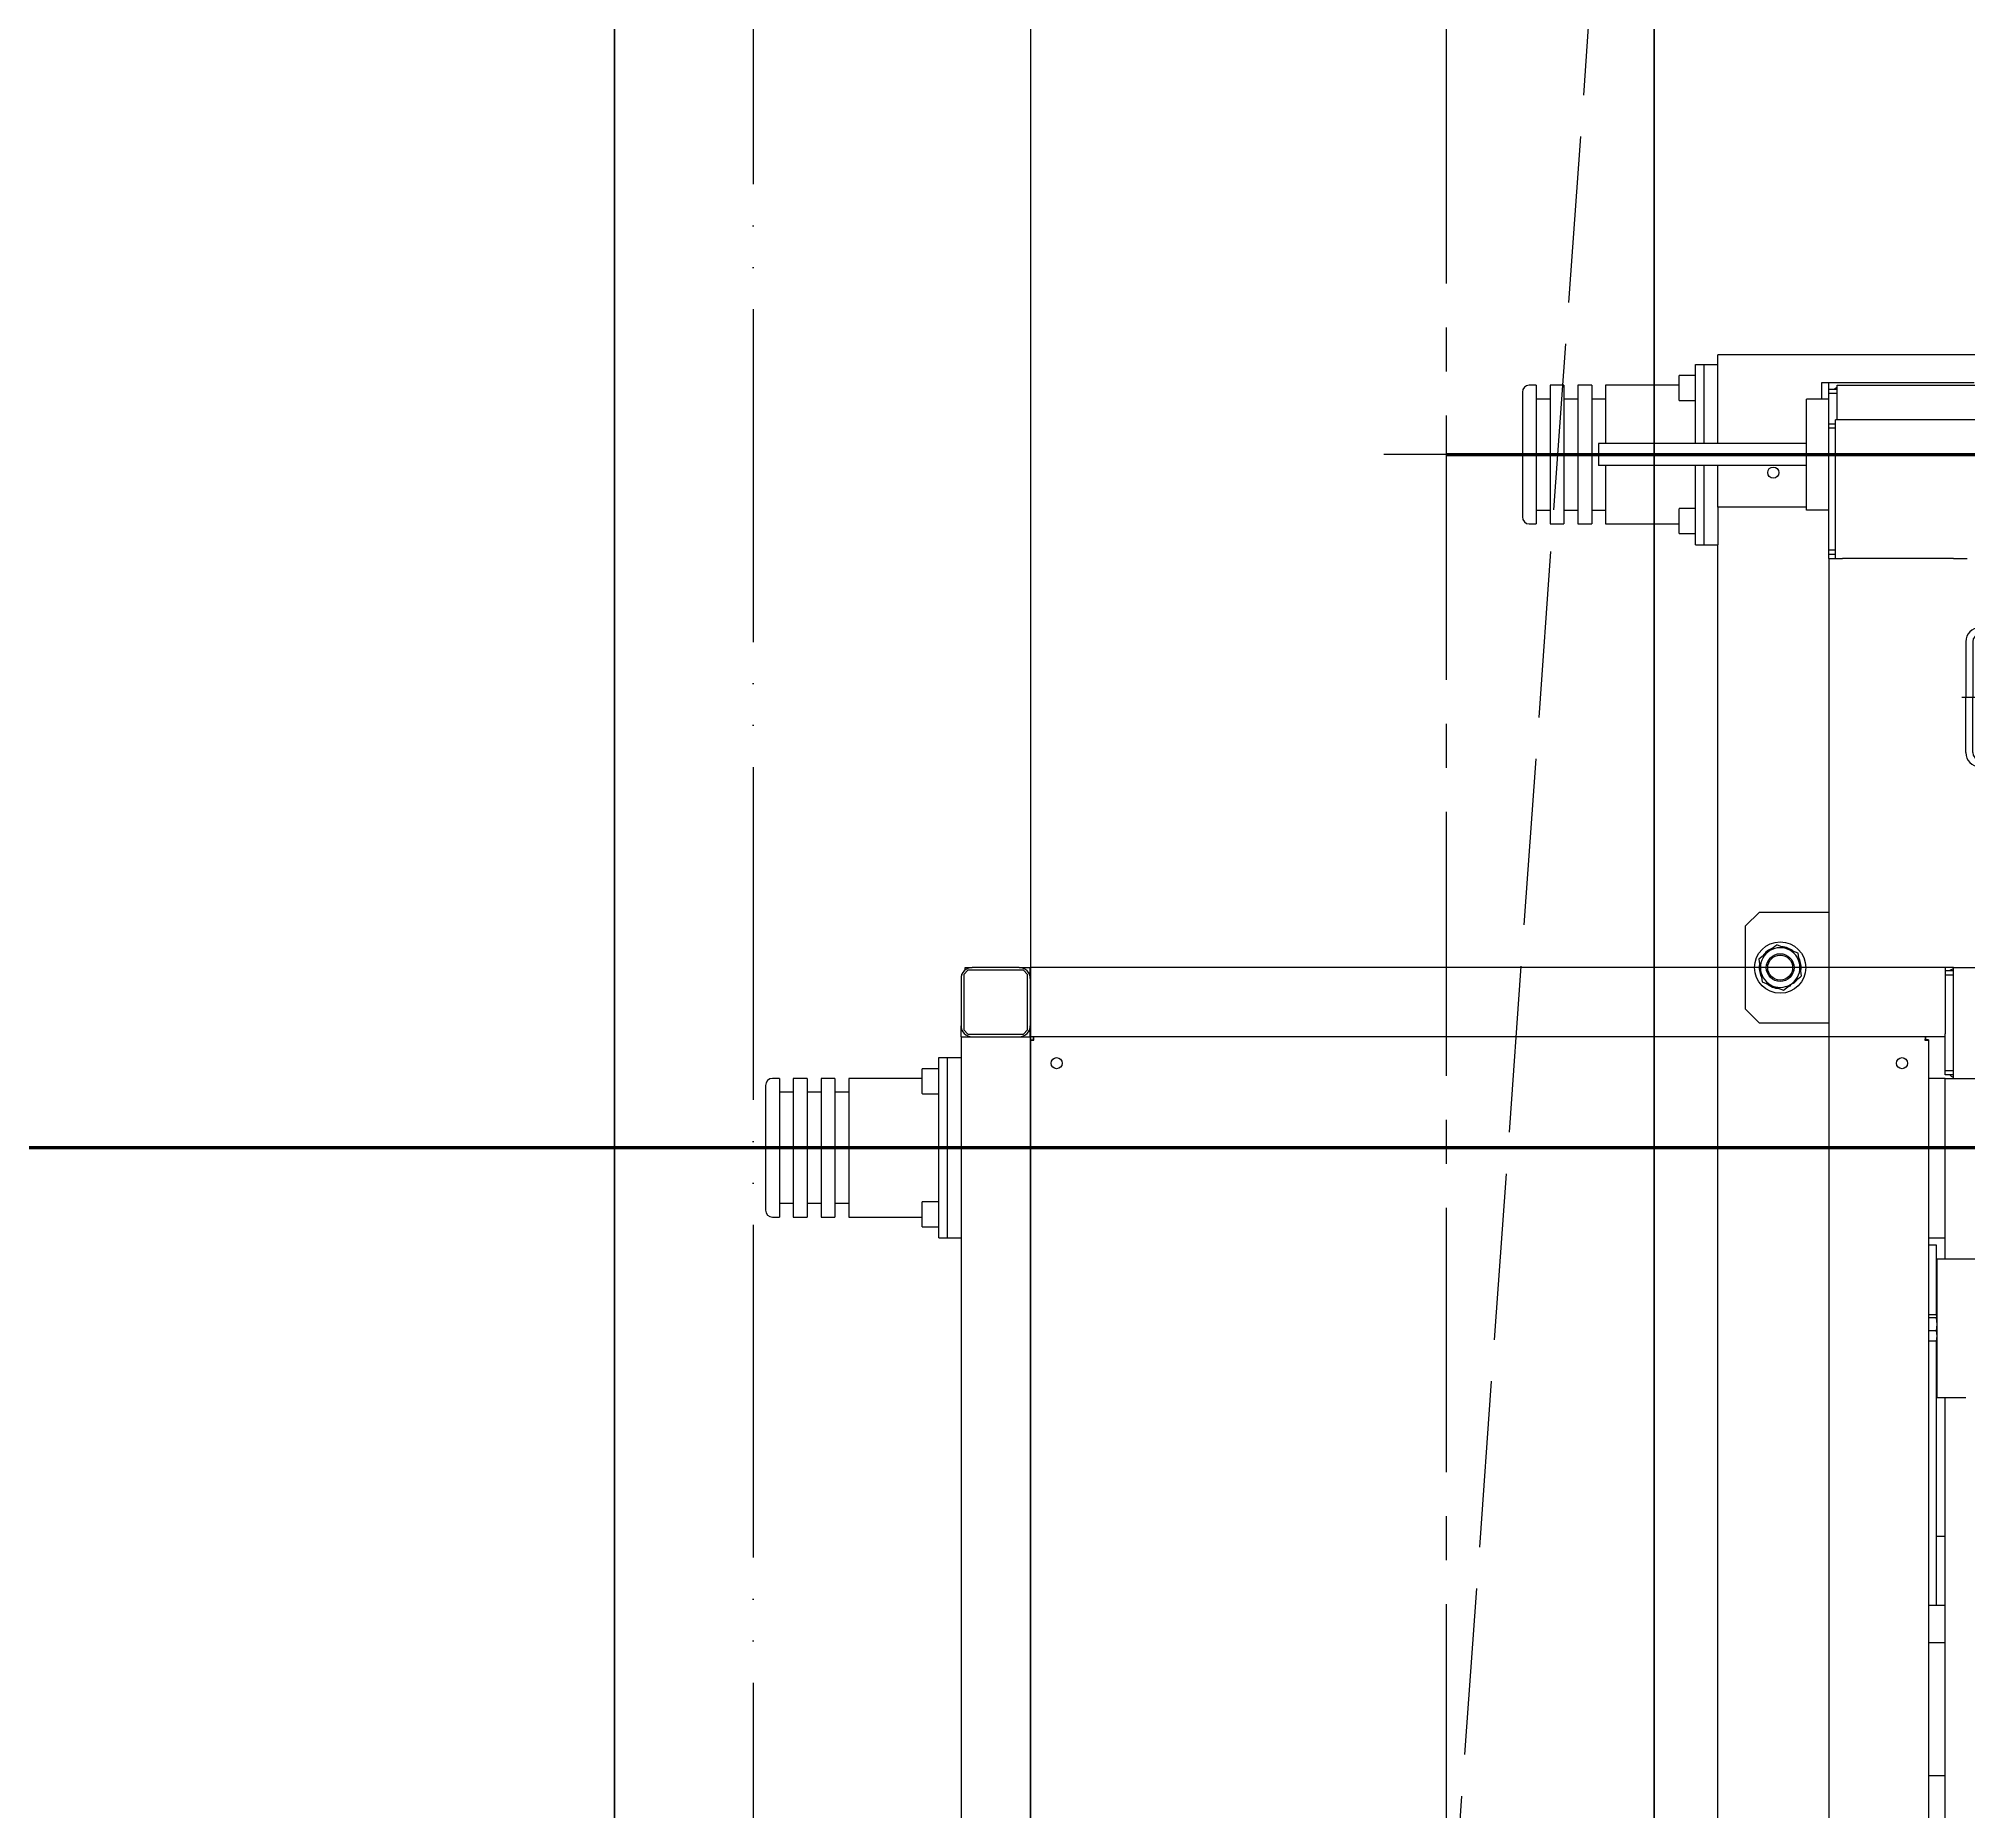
# Model space of a CAD drawing. Header units: millimetres. Extents: x 163705 to 1616509, y 81827 to 302547.
# Drawn here: x 213412 to 214803, y 146683 to 147960 of the extents above; entities that cross this region are included whole.
import ezdxf

# ---------------------------------------------------------------- set-up
doc = ezdxf.new("R2010")
doc.units = ezdxf.units.MM
doc.header["$LTSCALE"] = 10
for name, pattern in [('ACAD_ISO02W100', [15, 12, -3]), ('ACAD_ISO05W100', [33, 24, -3, 0, -3, 0, -3]), ('CENTER2', [28.575, 19.05, -3.175, 3.175, -3.175])]:
    doc.linetypes.add(name, pattern=pattern)
for name, color, linetype, lineweight in [('1-中心线', 1, 'CENTER2', 0), ('1-双点线', 8, 'ACAD_ISO05W100', 0), ('1-建筑轮廓', 7, 'Continuous', 20), ('1-护栏', 4, 'Continuous', 18), ('1-虚线', 8, 'ACAD_ISO02W100', 0), ('1-设备轮廓', 2, 'Continuous', 18)]:
    doc.layers.add(name, color=color, linetype=linetype, lineweight=lineweight)
doc.styles.get("Standard").update_dxf_attribs({"font": 'arial.ttf'})

# ---------------------------------------------------------------- blocks, each defined once
blk = doc.blocks.new('G$C5C029050')
at = {"layer": '1-双点线'}
blk.add_line((32218.6, 77039.4), (32218.6, 45039.4), dxfattribs=at)
blk = doc.blocks.new('G$CCFF6A2D1')
for p, q in [((53, 103), (13, 103)), ((53, 98), (13, 98)), ((53, 0), (53, 106)), ((53, 103), (93, 103)), ((53, 98), (93, 98)), ((3, 93), (3, 53)), ((8, 93), (8, 53)), ((98, 93), (98, 53)), ((103, 93), (103, 53)), ((0, 53), (106, 53)), ((3, 13), (3, 53)), ((8, 13), (8, 53)), ((98, 13), (98, 53)), ((103, 13), (103, 53)), ((53, 8), (13, 8)), ((53, 3), (13, 3)), ((53, 8), (93, 8)), ((53, 3), (93, 3))]:
    blk.add_line(p, q)
for centre, radius, start, end in [((13, 93), 10, 90, 180), ((13, 93), 5, 90, 180), ((93, 93), 10, 0, 90), ((93, 93), 5, 0, 90), ((13, 13), 10, 180, 270), ((13, 13), 5, 180, 270), ((93, 13), 5, 270, 0), ((93, 13), 10, 270, 0)]:
    blk.add_arc(centre, radius, start, end)
blk.add_text('HC_SUPERPART', height=0.001).set_placement((53, 53))
blk = doc.blocks.new('G$CB724F952')
blk.add_blockref('G$CCFF6A2D1', (0, 1650))
blk = doc.blocks.new('G$C3B61D3F5')
for p, q in [((211, 1325), (211.6, 1325)), ((211, 1322), (211, 1288)), ((216, 1328), (213, 1325)), ((213, 1325), (213, 1285)), ((214, 1328.2), (214, 1330)), ((214, 1330), (219, 1330)), ((256, 1328), (216, 1328)), ((253, 1330), (219, 1330)), ((253, 1330), (261, 1330)), ((259, 1325), (256, 1328)), ((259, 1285), (259, 1325)), ((260.4, 1325), (261, 1325)), ((921, 1330), (261, 1330)), ((261, 1322), (261, 1330)), ((261, 1322), (261, 1288)), ((927, 1330), (921, 1330)), ((921, 1330), (921, 1322)), ((927, 1327.5), (921, 1327.5)), ((927, 1324.5), (921, 1324.5)), ((921, 1322), (921, 1288)), ((927, 1330), (1201, 1330)), ((927, 1320), (927, 1330)), ((927, 1260), (927, 1320)), ((211, 1280), (211, 1288)), ((211, 1280), (211, 120)), ((211, 1280), (219, 1280)), ((213, 1285), (216, 1282)), ((216, 1282), (256, 1282)), ((219, 1280), (253, 1280)), ((253, 1280), (261, 1280)), ((256, 1282), (259, 1285)), ((261, 1280), (261, 1288)), ((263.2, 1280), (261, 1280)), ((261, 1280), (261, 1277.8)), ((263.2, 1280), (263.2, 1278.5)), ((906.8, 1280), (263.2, 1280)), ((906.8, 1280), (906.8, 1278.5)), ((921, 1280), (906.8, 1280)), ((921, 1288), (921, 1282.2)), ((921, 1255.5), (921, 1282.2)), ((261, 1277.8), (261, 124.2)), ((261, 1277.8), (262.5, 1277.8)), ((909, 1277.8), (907.5, 1277.8)), ((909, 1277.8), (909, 284.5)), ((183, 1245.5), (183, 1256.9)), ((195, 1257), (183.1, 1257)), ((195, 1135), (195, 1265)), ((195, 1265), (201, 1265)), ((201, 1265), (201, 1135)), ((201, 1265), (211, 1265)), ((927, 1255.5), (921, 1255.5)), ((921, 1252.5), (921, 1255.5)), ((927, 1252.5), (921, 1252.5)), ((927, 1250), (927, 1260)), ((70, 1245), (70, 1200)), ((80, 1250), (75, 1250)), ((80, 1250), (80, 1200)), ((90, 1240), (80, 1240)), ((100, 1250), (90, 1250)), ((90, 1250), (90, 1200)), ((100, 1250), (100, 1200)), ((110, 1240), (100, 1240)), ((120, 1250), (110, 1250)), ((110, 1250), (110, 1200)), ((120, 1250), (120, 1200)), ((130, 1240), (120, 1240)), ((183, 1250), (130, 1250)), ((130, 1250), (130, 1200)), ((183, 1239.1), (183, 1245.5)), ((183.1, 1239), (195, 1239)), ((921, 1250), (909, 1250)), ((921, 1120), (921, 1250)), ((921, 1250), (931, 1250)), ((931, 1250), (991, 1250)), ((70, 1200), (70, 1155)), ((80, 1200), (80, 1150)), ((90, 1200), (90, 1150)), ((100, 1200), (100, 1150)), ((110, 1200), (110, 1150)), ((120, 1200), (120, 1150)), ((130, 1200), (130, 1150)), ((80, 1160), (90, 1160)), ((100, 1160), (110, 1160)), ((120, 1160), (130, 1160)), ((183, 1150.9), (183, 1160.9)), ((195, 1161), (183.1, 1161)), ((75, 1150), (80, 1150)), ((90, 1150), (100, 1150)), ((110, 1150), (120, 1150)), ((130, 1150), (183, 1150)), ((183, 1143.1), (183, 1150.9)), ((183.1, 1143), (195, 1143)), ((195, 1135), (201, 1135)), ((201, 1135), (211, 1135)), ((909, 1135), (921, 1135)), ((909, 1130), (913.2, 1130)), ((913.2, 1130), (914.5, 1130)), ((914.5, 1130), (914.5, 1079.4)), ((915, 1120), (915, 1020)), ((915, 1120), (922, 1120)), ((922, 1120), (1000, 1120)), ((914.5, 1085), (915, 1085)), ((914.6, 1079.4), (909, 1079.4)), ((914.6, 1077.4), (909, 1077.4)), ((914.6, 1079.4), (914.9, 1078.8)), ((914.6, 1077.4), (915, 1072.6)), ((915, 1072.6), (914.6, 1067.9)), ((915, 1078.6), (914.9, 1078.8)), ((914.6, 1067.9), (909, 1067.9)), ((914.6, 1060.6), (909, 1060.6)), ((914.5, 1060.6), (914.5, 870)), ((914.6, 1067.9), (915, 1064.2)), ((915, 1064.2), (914.6, 1060.6)), ((914.9, 1061.2), (915, 1061.4)), ((915, 1020), (922, 1020)), ((921, 380), (921, 1020)), ((922, 1020), (936, 1020)), ((914.5, 920), (921, 920)), ((909, 870), (913.2, 870)), ((913.2, 870), (914.5, 870)), ((914.5, 870), (921, 870)), ((921, 843), (909, 843)), ((921, 747), (909, 747))]:
    blk.add_line(p, q)
at = {"flags": 128}
for points in [[(927, 1329.2), (925.4, 1328.3), (924.4, 1327.5)], [(924.4, 1252.5), (925.4, 1251.7), (927, 1250.8)]]:
    blk.add_lwpolyline(points, dxfattribs=at)
for centre in [(280, 1261), (890, 1261)]:
    blk.add_circle(centre, 4)
for centre, radius, start, end in [((219, 1322), 8, 90, 180), ((253, 1322), 8, 0, 90), ((219, 1288), 8, 180, 270), ((253, 1288), 8, 270, 0), ((183.1, 1256.9), 0.1, 90, 180), ((75, 1245), 5, 90, 180), ((183.1, 1239.1), 0.1, 180, 270), ((75, 1155), 5, 180, 270), ((183.1, 1160.9), 0.1, 90, 180), ((183.1, 1143.1), 0.1, 180, 270)]:
    blk.add_arc(centre, radius, start, end)
for points in [[(263.5, 1277.5), (263.5, 1277.8), (263.4, 1278.5), (263.4, 1279.3), (263.3, 1279.9), (263.2, 1280), (263.2, 1280)], [(906.8, 1280), (906.8, 1280), (906.7, 1279.9), (906.6, 1279.3), (906.6, 1278.5), (906.5, 1277.8), (906.5, 1277.5)], [(261, 1277.8), (261, 1277.8), (261.1, 1277.7), (261.7, 1277.6), (262.5, 1277.6), (263.2, 1277.5), (263.5, 1277.5)], [(262.5, 1277.8), (262.5, 1277.8), (262.5, 1277.7), (262.8, 1277.6), (263.1, 1277.6), (263.4, 1277.5), (263.5, 1277.5)], [(263.5, 1277.5), (263.5, 1277.6), (263.4, 1277.9), (263.4, 1278.2), (263.3, 1278.5), (263.2, 1278.5), (263.2, 1278.5)], [(906.8, 1278.5), (906.8, 1278.5), (906.7, 1278.5), (906.6, 1278.2), (906.6, 1277.9), (906.5, 1277.6), (906.5, 1277.5)], [(906.5, 1277.5), (906.8, 1277.5), (907.5, 1277.6), (908.3, 1277.6), (908.9, 1277.7), (909, 1277.8), (909, 1277.8)], [(906.5, 1277.5), (906.6, 1277.5), (906.9, 1277.6), (907.2, 1277.6), (907.5, 1277.7), (907.5, 1277.8), (907.5, 1277.8)]]:
    blk.add_open_spline(points, degree=3)
for points, knots in [([(915, 1078.4), (915, 1078.1), (914.9, 1077.8), (914.7, 1077.4), (914.6, 1077.4)], [0, 0, 0, 0, 0.776967, 1, 1, 1, 1]), ([(914.6, 1060.6), (914.7, 1060.6), (914.8, 1060.9), (914.9, 1061.1), (914.9, 1061.2)], [0, 0, 0, 0, 0.351615, 1, 1, 1, 1])]:
    blk.add_open_spline(points, degree=3, knots=knots)
at = {"layer": '1-中心线'}
blk.add_line((265, 1200), (0, 1200), dxfattribs=at)
blk = doc.blocks.new('A$C2f6614b9')
at = {"layer": '1-设备轮廓', "lineweight": 50, "ltscale": 5}
blk.add_line((16925, 4550), (1300, 4550), dxfattribs=at)
at = {"layer": '1-设备轮廓'}
for name, p in [('G$CB724F952', (14672, 3172)), ('G$C3B61D3F5', (13739, 3350))]:
    blk.add_blockref(name, p, dxfattribs=at)
blk = doc.blocks.new('G$CE9C43516')
for p, q in [((1338, 2352), (241, 2352)), ((241, 2349), (241, 2352)), ((213, 2325.5), (213, 2336.9)), ((225, 2337), (213.1, 2337)), ((225, 2345), (231, 2345)), ((225, 2288), (225, 2345)), ((231, 2345), (231, 2288)), ((231, 2345), (241, 2345)), ((241, 2288), (241, 2349)), ((100, 2325), (100, 2280)), ((110, 2330), (105, 2330)), ((110, 2330), (110, 2280)), ((130, 2330), (120, 2330)), ((120, 2330), (120, 2280)), ((130, 2330), (130, 2280)), ((150, 2330), (140, 2330)), ((140, 2330), (140, 2280)), ((150, 2330), (150, 2280)), ((213, 2330), (160, 2330)), ((160, 2330), (160, 2288)), ((213, 2319.1), (213, 2325.5)), ((316, 2332), (426, 2332)), ((316, 2320), (316, 2332)), ((321, 2327), (321, 2332)), ((327, 2327), (321, 2327)), ((321, 2324), (321, 2327)), ((327, 2324), (321, 2324)), ((321, 2302), (321, 2324)), ((327, 2330), (1338, 2330)), ((327, 2318), (327, 2330)), ((120, 2320), (110, 2320)), ((140, 2320), (130, 2320)), ((160, 2320), (150, 2320)), ((213.1, 2319), (225, 2319)), ((321, 2320), (305, 2320)), ((305, 2240), (305, 2320)), ((327, 2305), (327, 2318)), ((326, 2302), (321, 2302)), ((321, 2299), (321, 2302)), ((326, 2299), (321, 2299)), ((321, 2211), (321, 2299)), ((1338, 2305), (326, 2305)), ((326, 2295), (326, 2305)), ((326, 2215), (326, 2295)), ((155, 2288), (155, 2272)), ((189.6, 2288), (155, 2288)), ((305, 2288), (189.6, 2288)), ((325, 2280), (0, 2280)), ((100, 2280), (100, 2235)), ((110, 2280), (110, 2230)), ((120, 2280), (120, 2230)), ((130, 2280), (130, 2230)), ((140, 2280), (140, 2230)), ((150, 2280), (150, 2230)), ((189.6, 2272), (155, 2272)), ((160, 2272), (160, 2230)), ((305, 2272), (189.6, 2272)), ((225, 2215), (225, 2272)), ((231, 2272), (231, 2215)), ((241, 2242), (241, 2272)), ((110, 2240), (120, 2240)), ((130, 2240), (140, 2240)), ((150, 2240), (160, 2240)), ((213, 2230.9), (213, 2240.9)), ((225, 2241), (213.1, 2241)), ((305, 2242), (241, 2242)), ((241, 2242), (241, 2215)), ((321, 2240), (305, 2240)), ((105, 2230), (110, 2230)), ((120, 2230), (130, 2230)), ((140, 2230), (150, 2230)), ((160, 2230), (213, 2230)), ((213, 2223.1), (213, 2230.9)), ((213.1, 2223), (225, 2223)), ((225, 2215), (231, 2215)), ((231, 2215), (241, 2215)), ((241, 345), (241, 2215)), ((326, 2211), (321, 2211)), ((321, 2208), (321, 2211)), ((326, 2205), (326, 2215)), ((326, 2208), (321, 2208)), ((321, 2205), (321, 2208)), ((321, 2205), (321, 355)), ((321, 2205), (331, 2205)), ((411, 2205), (331, 2205)), ((411, 2205), (421, 2205)), ((261, 1940), (271, 1950)), ((271, 1950), (321, 1950)), ((261, 1880), (261, 1940)), ((277.1, 1921.2), (270.7, 1916)), ((291.2, 1923.3), (283.5, 1926.3)), ((298.9, 1920.3), (291.2, 1923.3)), ((300.1, 1912.1), (298.9, 1920.3)), ((270.7, 1916), (271.9, 1907.9)), ((271.9, 1907.9), (273.1, 1899.7)), ((301.3, 1904), (300.1, 1912.1)), ((273.1, 1899.7), (280.8, 1896.7)), ((280.8, 1896.7), (288.5, 1893.7)), ((288.5, 1893.7), (294.9, 1898.8)), ((291.6, 1896), (293.7, 1897)), ((293.7, 1897), (293.3, 1897.6)), ((295.2, 1899.1), (295.7, 1898.5)), ((271, 1870), (261, 1880)), ((321, 1870), (271, 1870))]:
    blk.add_line(p, q)
at = {"flags": 128}
for points in [[(327, 2328.4), (325.3, 2327.2), (325.1, 2327)], [(295.7, 1898.5), (297.3, 1900.1), (298.7, 1901.9)]]:
    blk.add_lwpolyline(points, dxfattribs=at)
for centre, radius in [((281, 2267), 4), ((286, 1910), 18.5), ((286, 1910), 10), ((286, 1910), 9)]:
    blk.add_circle(centre, radius)
for centre, radius, start, end in [((213.1, 2336.9), 0.1, 90, 180), ((105, 2325), 5, 90, 180), ((213.1, 2319.1), 0.1, 180, 270), ((213.1, 2240.9), 0.1, 90, 180), ((105, 2235), 5, 180, 270), ((213.1, 2223.1), 0.1, 180, 270), ((286, 1910), 14.3, 128.5631, 188.5631), ((286, 1910), 15.1, 111.1575, 146.0411), ((286, 1910), 14.3, 68.5631, 128.5631), ((286, 1910), 15.1, 51.0935, 85.9542), ((286, 1910), 14.3, 8.5631, 68.5631), ((286, 1910), 15.1, 171.5318, 205.4016), ((286, 1910), 14.3, 188.5631, 248.5631), ((286, 1910), 14.3, 308.5631, 8.5631), ((286, 1910), 15.1, 351.7199, 25.6004), ((286, 1910), 15.1, 229.7947, 266.6079), ((286, 1910), 14.3, 248.5631, 308.5631)]:
    blk.add_arc(centre, radius, start, end)
for points, knots in [([(283.5, 1926.3), (283.1, 1925.9), (280.9, 1924.2), (278.8, 1922.5), (277.1, 1921.2)], [0, 0, 0, 0, 0.225037, 1, 1, 1, 1]), ([(294.9, 1898.8), (296.6, 1900.2), (298.7, 1901.9), (300.9, 1903.6), (301.3, 1904)], [0, 0, 0, 0, 0.774963, 1, 1, 1, 1])]:
    blk.add_open_spline(points, degree=3, knots=knots)
blk = doc.blocks.new('A$C7121566b')
blk.add_lwpolyline([(4649.7, 2600.1), (6924.7, 2600.1), (6924.7, 9600.1), (4649.7, 9600.1)], close=True)
at = {"layer": '1-中心线'}
blk.add_line((4499.7, 11700.2), (4499.7, 0), dxfattribs=at)
at = {"layer": '1-护栏'}
blk.add_lwpolyline([(10999.7, 10050.1), (4199.7, 10050.1), (4199.7, 2150.1), (10999.7, 2150.1)], dxfattribs=at)
at = {"layer": '1-设备轮廓', "lineweight": 50, "ltscale": 5}
blk.add_lwpolyline([(4499.7, 7100.1), (47799.6, 7100.1)], dxfattribs=at)
at = {"layer": '1-设备轮廓'}
blk.add_blockref('G$CE9C43516', (4454.7, 4820.1), dxfattribs=at)

msp = doc.modelspace()

# ---------------------------------------------------------------- linework, layer by layer
msp.add_lwpolyline([(213827.833, 142459.632), (213827.833, 150859.632), (217527.839, 150859.632), (217527.839, 142459.632)], close=True)
at = {"layer": '1-中心线'}
msp.add_line((214427.833, 152259.738), (214427.833, 141059.499), dxfattribs=at)
at = {"layer": '1-虚线'}
msp.add_lwpolyline([(214184.195, 143131.184), (214632.699, 149393.321), (216880.495, 150448.624)], dxfattribs=at)

# ---------------------------------------------------------------- block references
for name, p in [('A$C7121566b', (209928.183, 140559.499)), ('A$C2f6614b9', (200127.833, 142609.632))]:
    msp.add_blockref(name, p)
at = {"layer": '1-建筑轮廓'}
msp.add_blockref('G$C5C029050', (181709.24, 95820.209), dxfattribs=at)

doc.saveas('drawing.dxf')
